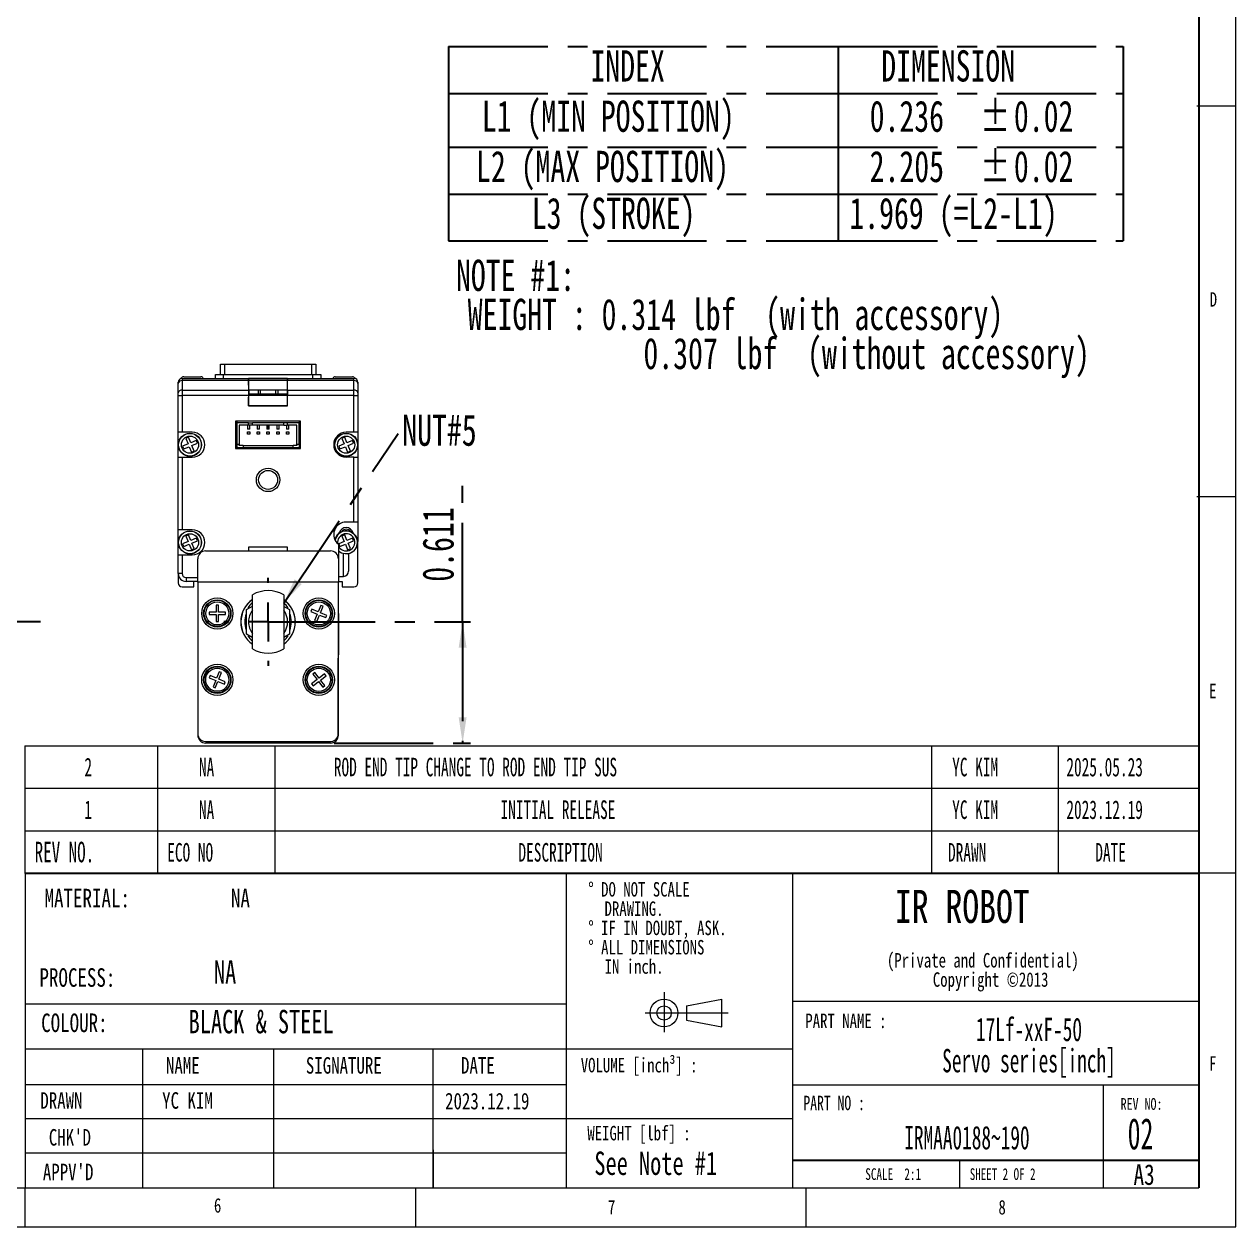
# Paper-space layout '시트1-ENG' of a CAD drawing. Header units: inches. Extents: x 0.2 to 16.3, y 0.2 to 11.5.
# Drawn here: x 10.23 to 16.34, y 0.2 to 6.26 of the extents above; entities that cross this region are included whole.
import ezdxf

# ---------------------------------------------------------------- set-up
doc = ezdxf.new("R2010")
doc.units = ezdxf.units.IN
doc.header["$MEASUREMENT"] = 0
doc.linetypes.add('CENTERX2', pattern=[0.8, 0.5, -0.1, 0.1, -0.1])
doc.layers.add('CENTER_LINE', color=7, linetype='CENTERX2')
doc.layers.add('NOTES', color=7, linetype='Continuous')
doc.styles.add('SLDTEXTSTYLE0', font='TXT', dxfattribs={"width": 0.7})
doc.styles.add('SLDTEXTSTYLE2', font='TXT', dxfattribs={"width": 0.75})
doc.styles.add('SLDTEXTSTYLE3', font='TXT', dxfattribs={"width": 0.6875})
doc.styles.add('SLDTEXTSTYLE4', font='TXT', dxfattribs={"width": 0.605})
doc.styles.add('SLDTEXTSTYLE5', font='TXT', dxfattribs={"width": 0.694444})
doc.dimstyles.new('SLDDIMSTYLE5', dxfattribs={"dimtxt": 0.15748, "dimasz": 0.13, "dimexe": 0, "dimexo": 0.0625, "dimgap": 0.03937, "dimtad": 1, "dimdec": 3, "dimrnd": 1e-09, "dimdsep": 46, "dimtxsty": 'SLDTEXTSTYLE0', "dimsah": 1, "dimcen": 0.09, "dimadec": 0, "dimazin": 2, "dimtfac": 1, "dimtdec": 3, "dimtofl": 0, "dimtmove": 0, "dimatfit": 3, "dimfxl": 1, "dimfrac": 2, "dimtolj": 1, "dimtzin": 12, "dimarcsym": 0})
doc.dimstyles.new('SLDDIMSTYLE9', dxfattribs={"dimtxt": 0.18, "dimasz": 0.13, "dimexe": 0, "dimexo": 0.0625, "dimgap": 0, "dimtad": 0, "dimtih": 1, "dimtoh": 1, "dimdec": 0, "dimrnd": 1e-09, "dimzin": 0, "dimdsep": 46, "dimtxsty": 'Standard', "dimsah": 1, "dimcen": 0.09, "dimadec": 0, "dimazin": 0, "dimtfac": 0.13, "dimtdec": 0, "dimtofl": 0, "dimtmove": 0, "dimatfit": 3, "dimfxl": 1, "dimfrac": 2, "dimtolj": 1, "dimtzin": 0, "dimarcsym": 0})

# ---------------------------------------------------------------- blocks, each defined once
blk = doc.blocks.new('SW_NOTE_0_10')
at = {"layer": 'CENTER_LINE', "color": 0, "char_height": 0.15748, "attachment_point": 1, "style": 'SLDTEXTSTYLE0'}
for s, insert in [('NOTE #1:', (0.0591, 0.203)), ('WEIGHT : 0.314 lbf  (with accessory)', (0.1181, 0.0062)), ('0.307 lbf  (without accessory)', (1.0039, -0.1907))]:
    blk.add_mtext(s, dxfattribs=dict(at, insert=insert))
blk = doc.blocks.new('SW_NOTE_0_14')
at = {"color": 0, "linetype": 'Continuous', "lineweight": 0, "char_height": 0.072917, "attachment_point": 2, "style": 'SLDTEXTSTYLE2'}
for s, insert in [('(Private and Confidential)', (0.6061, 0.094)), ('Copyright ©2013', (0.6452, -0.0032))]:
    blk.add_mtext(s, dxfattribs=dict(at, insert=insert))
blk = doc.blocks.new('SW_NOTE_0_15')
at = {"color": 0, "linetype": 'Continuous', "lineweight": 0, "char_height": 0.11811, "attachment_point": 2, "style": 'SLDTEXTSTYLE4'}
for s, insert in [('17Lf-xxF-50', (0.4263, 0.1523)), ('Servo series[inch]', (0.4264, -0.0052))]:
    blk.add_mtext(s, dxfattribs=dict(at, insert=insert))
blk = doc.blocks.new('SW_NOTE_0_16')
at = {"color": 0, "linetype": 'Continuous', "lineweight": 0, "attachment_point": 1, "style": 'SLDTEXTSTYLE2'}
for s, insert, char_height in [('%%d DO NOT SCALE', (0, 0.094), 0.072917), ('DRAWING.', (0.082, -0.0032), 0.07292), ('%%d IF IN DOUBT, ASK.', (0, -0.1004), 0.072917), ('%%d ALL DIMENSIONS', (0, -0.1977), 0.072917), ('IN inch.', (0.082, -0.2949), 0.07292)]:
    blk.add_mtext(s, dxfattribs=dict(at, insert=insert, char_height=char_height))
blk = doc.blocks.new('SW_TABLEANNOTATION_2')
at = {"layer": 'CENTER_LINE', "color": 0}
for p, q in [((0, 0), (0, -0.2362)), ((0, 0), (1.9637, 0)), ((1.9637, 0), (1.9637, -0.2362)), ((1.9637, 0), (3.3995, 0)), ((3.3995, 0), (3.3995, -0.2362)), ((0, -0.2362), (0, -0.5067)), ((0, -0.2362), (1.9637, -0.2362)), ((1.9637, -0.2362), (1.9637, -0.5067)), ((1.9637, -0.2362), (3.3995, -0.2362)), ((3.3995, -0.2362), (3.3995, -0.5067)), ((0, -0.5067), (0, -0.7429)), ((0, -0.5067), (1.9637, -0.5067)), ((1.9637, -0.5067), (1.9637, -0.7429)), ((1.9637, -0.5067), (3.3995, -0.5067)), ((3.3995, -0.5067), (3.3995, -0.7429)), ((0, -0.7429), (0, -0.9791)), ((0, -0.7429), (1.9637, -0.7429)), ((1.9637, -0.7429), (1.9637, -0.9791)), ((1.9637, -0.7429), (3.3995, -0.7429)), ((3.3995, -0.7429), (3.3995, -0.9791)), ((0, -0.9791), (1.9637, -0.9791)), ((1.9637, -0.9791), (3.3995, -0.9791))]:
    blk.add_line(p, q, dxfattribs=at)
at = {"layer": 'CENTER_LINE', "color": 0, "char_height": 0.15748, "attachment_point": 1, "style": 'SLDTEXTSTYLE0'}
for s, insert in [('INDEX', (0.7147, -0.0185)), ('DIMENSION', (2.1806, -0.0185)), ('L1 (MIN POSITION)', (0.167, -0.2719)), ('0.236', (2.1221, -0.2719)), ('%%p', (2.68, -0.2719)), ('0.02', (2.8492, -0.2719)), ('L2 (MAX POSITION)', (0.138, -0.5252)), ('2.205', (2.1221, -0.5252)), ('%%p', (2.68, -0.5252)), ('0.02', (2.8492, -0.5252)), ('L3 (STROKE)', (0.4191, -0.7614)), ('1.969 (=L2-L1)', (2.0197, -0.7614))]:
    blk.add_mtext(s, dxfattribs=dict(at, insert=insert))
blk = doc.blocks.new('SW_TABLEANNOTATION_3')
at = {"color": 0, "linetype": 'Continuous', "lineweight": 18}
for p, q in [((0, 0), (0, -0.2149)), ((0, 0), (0.6691, 0)), ((0.6691, 0), (0.6691, -0.2149)), ((0.6691, 0), (1.2592, 0)), ((1.2592, 0), (1.2592, -0.2149)), ((1.2592, 0), (4.5707, 0)), ((4.5707, 0), (4.5707, -0.2149)), ((4.5707, 0), (5.2082, 0)), ((5.2082, 0), (5.2082, -0.2149)), ((5.2082, 0), (5.9164, 0)), ((5.9164, 0), (5.9164, -0.2149)), ((0, -0.2149), (0, -0.4298)), ((0, -0.2149), (0.6691, -0.2149)), ((0.6691, -0.2149), (0.6691, -0.4298)), ((0.6691, -0.2149), (1.2592, -0.2149)), ((1.2592, -0.2149), (1.2592, -0.4298)), ((1.2592, -0.2149), (4.5707, -0.2149)), ((4.5707, -0.2149), (4.5707, -0.4298)), ((4.5707, -0.2149), (5.2082, -0.2149)), ((5.2082, -0.2149), (5.2082, -0.4298)), ((5.2082, -0.2149), (5.9164, -0.2149)), ((5.9164, -0.2149), (5.9164, -0.4298)), ((0, -0.4298), (0, -0.6446)), ((0, -0.4298), (0.6691, -0.4298)), ((0.6691, -0.4298), (0.6691, -0.6446)), ((0.6691, -0.4298), (1.2592, -0.4298)), ((1.2592, -0.4298), (1.2592, -0.6446)), ((1.2592, -0.4298), (4.5707, -0.4298)), ((4.5707, -0.4298), (4.5707, -0.6446)), ((4.5707, -0.4298), (5.2082, -0.4298)), ((5.2082, -0.4298), (5.2082, -0.6446)), ((5.2082, -0.4298), (5.9164, -0.4298)), ((5.9164, -0.4298), (5.9164, -0.6446)), ((0, -0.6446), (0.6691, -0.6446)), ((0.6691, -0.6446), (1.2592, -0.6446)), ((1.2592, -0.6446), (4.5707, -0.6446)), ((4.5707, -0.6446), (5.2082, -0.6446)), ((5.2082, -0.6446), (5.9164, -0.6446))]:
    blk.add_line(p, q, dxfattribs=at)
at = {"color": 0, "linetype": 'Continuous', "lineweight": 0, "attachment_point": 1, "style": 'SLDTEXTSTYLE4'}
for s, insert, char_height in [('NA', (0.8773, -0.0607), 0.09375), ('ROD END TIP CHANGE TO ROD END TIP SUS', (1.5573, -0.0607), 0.09375), ('YC KIM', (4.6742, -0.0607), 0.09375), ('2', (0.2998, -0.0607), 0.0938), ('2025.05.23', (5.2498, -0.0607), 0.09375), ('1', (0.2998, -0.2756), 0.0938), ('NA', (0.8773, -0.2756), 0.09375), ('INITIAL RELEASE', (2.3976, -0.2756), 0.09375), ('YC KIM', (4.6742, -0.2756), 0.09375), ('2023.12.19', (5.2498, -0.2756), 0.09375), ('REV NO.', (0.0491, -0.484), 0.10417), ('ECO NO', (0.7176, -0.4905), 0.09375), ('DESCRIPTION', (2.4879, -0.4905), 0.09375), ('DRAWN', (4.6533, -0.4905), 0.09375), ('DATE', (5.3956, -0.4905), 0.09375)]:
    blk.add_mtext(s, dxfattribs=dict(at, insert=insert, char_height=char_height))
blk = doc.blocks.new('_D_71')
at = {"layer": 'CENTER_LINE'}
for p, q in [((12.4413, 3.2463), (12.4413, 3.9316)), ((11.4999, 3.2463), (12.4807, 3.2463)), ((12.4413, 3.2463), (12.4413, 2.6353)), ((11.7933, 2.6353), (12.4807, 2.6353))]:
    blk.add_line(p, q, dxfattribs=at)
for points in [[(12.4413, 3.2463), (12.4213, 3.1163), (12.4613, 3.1163)], [(12.4413, 2.6353), (12.4613, 2.7653), (12.4213, 2.7653)]]:
    blk.add_solid(points, dxfattribs=at)
at = {"layer": 'CENTER_LINE', "insert": (12.2383, 3.4486), "char_height": 0.15748, "attachment_point": 1, "rotation": 90, "style": 'SLDTEXTSTYLE0'}
blk.add_mtext('0.611', dxfattribs=at)
blk = doc.blocks.new('SW_NOTE_0_21')
at = {"layer": 'CENTER_LINE', "color": 0, "insert": (0.02, 0.0959), "char_height": 0.15748, "attachment_point": 1, "style": 'SLDTEXTSTYLE0'}
blk.add_mtext('NUT#5', dxfattribs=at)
blk = doc.blocks.new('SW_CENTERMARKSYMBOL_24')
at = {"layer": 'CENTER_LINE', "color": 0}
for p, q in [((0, 0.1969), (0, 0.2224)), ((0, 0), (0, 0.0984)), ((-0.1969, 0), (-0.2224, 0)), ((0, 0), (-0.0984, 0)), ((0, 0), (0, -0.0984)), ((0, 0), (0.0984, 0)), ((0.1969, 0), (0.2224, 0)), ((0, -0.1969), (0, -0.2224))]:
    blk.add_line(p, q, dxfattribs=at)

psp = doc.layouts.new('시트1-ENG')

# ---------------------------------------------------------------- linework, layer by layer
at = {"color": 7, "linetype": 'Continuous', "lineweight": 18}
for p, q in [((16.3386, 0.1969), (16.3386, 11.4961)), ((16.3386, 5.8465), (16.1417, 5.8465)), ((11.2204, 4.4935), (11.2204, 4.5447)), ((11.2204, 4.5447), (11.2401, 4.5447)), ((11.2401, 4.5447), (11.6811, 4.5447)), ((11.6811, 4.5447), (11.7007, 4.5447)), ((11.7007, 4.5447), (11.7007, 4.4935)), ((11.0275, 4.4739), (11.0275, 4.4623)), ((11.0275, 4.4739), (11.3622, 4.4739)), ((11.0275, 4.4623), (11.0275, 4.4145)), ((11.3622, 4.4623), (11.0275, 4.4623)), ((11.0354, 4.4817), (11.0424, 4.4817)), ((11.0424, 4.4817), (11.122, 4.4817)), ((11.1948, 4.4739), (11.1948, 4.4935)), ((11.1948, 4.4935), (11.2342, 4.4935)), ((11.2342, 4.4935), (11.2342, 4.4739)), ((11.2342, 4.4935), (11.687, 4.4935)), ((11.559, 4.4739), (11.3622, 4.4739)), ((11.363, 4.4739), (11.3622, 4.4721)), ((11.3622, 4.4739), (11.3622, 4.4623)), ((11.3622, 4.4721), (11.3623, 4.4718)), ((11.3622, 4.4623), (11.3622, 4.4145)), ((11.5588, 4.4718), (11.3623, 4.4718)), ((11.3629, 4.4145), (11.3625, 4.4637)), ((11.5587, 4.4637), (11.3625, 4.4637)), ((11.363, 4.4739), (11.5581, 4.4739)), ((11.5581, 4.4739), (11.559, 4.4721)), ((11.5583, 4.4145), (11.5587, 4.4637)), ((11.559, 4.4721), (11.5588, 4.4718)), ((11.559, 4.4739), (11.8936, 4.4739)), ((11.559, 4.4623), (11.559, 4.4739)), ((11.8936, 4.4623), (11.559, 4.4623)), ((11.559, 4.4145), (11.559, 4.4623)), ((11.687, 4.4739), (11.687, 4.4935)), ((11.687, 4.4935), (11.7263, 4.4935)), ((11.7263, 4.4935), (11.7263, 4.4739)), ((11.7991, 4.4817), (11.8062, 4.4817)), ((11.8062, 4.4817), (11.8858, 4.4817)), ((11.8936, 4.4623), (11.8936, 4.4739)), ((11.8936, 4.4145), (11.8936, 4.4623)), ((11.0078, 4.4484), (11.0078, 4.4542)), ((11.0078, 4.4006), (11.0078, 4.4484)), ((11.0078, 4.3867), (11.0078, 4.4006)), ((11.0275, 4.4145), (11.0275, 4.3867)), ((11.0275, 4.4145), (11.3622, 4.4145)), ((11.3622, 4.4145), (11.3622, 4.3867)), ((11.5583, 4.4145), (11.3629, 4.4145)), ((11.4114, 4.4148), (11.4114, 4.3951)), ((11.4212, 4.4148), (11.4212, 4.3951)), ((11.4999, 4.3951), (11.4999, 4.4148)), ((11.5098, 4.4148), (11.5098, 4.3951)), ((11.559, 4.4145), (11.8936, 4.4145)), ((11.559, 4.3867), (11.559, 4.4145)), ((11.8936, 4.3867), (11.8936, 4.4145)), ((11.9133, 4.4542), (11.9133, 4.4484)), ((11.9133, 4.4484), (11.9133, 4.4006)), ((11.9133, 4.4006), (11.9133, 4.3867)), ((11.0078, 4.2022), (11.0078, 4.3867)), ((11.0078, 4.3867), (11.0275, 4.3867)), ((11.0275, 4.3867), (11.0275, 4.2022)), ((11.3622, 4.3867), (11.0275, 4.3867)), ((11.3622, 4.3951), (11.559, 4.3951)), ((11.3622, 4.3867), (11.3622, 4.3361)), ((11.3624, 4.3557), (11.3622, 4.3791)), ((11.3625, 4.3557), (11.3622, 4.3557)), ((11.3625, 4.3361), (11.3625, 4.3557)), ((11.363, 4.3361), (11.363, 4.3867)), ((11.5581, 4.3867), (11.363, 4.3867)), ((11.5581, 4.3361), (11.5581, 4.3867)), ((11.5587, 4.3361), (11.5587, 4.3557)), ((11.5587, 4.3557), (11.559, 4.3557)), ((11.5588, 4.3557), (11.559, 4.3791)), ((11.559, 4.3361), (11.559, 4.3867)), ((11.8936, 4.3867), (11.559, 4.3867)), ((11.8936, 4.2022), (11.8936, 4.3867)), ((11.8936, 4.3867), (11.9133, 4.3867)), ((11.9133, 4.3867), (11.9133, 4.2022)), ((11.3622, 4.3361), (11.559, 4.3361)), ((11.5581, 4.3361), (11.363, 4.3361)), ((11.624, 4.2573), (11.2972, 4.2573)), ((11.2972, 4.2573), (11.2972, 4.1195)), ((11.3031, 4.2179), (11.2972, 4.2179)), ((11.3031, 4.2573), (11.3031, 4.2494)), ((11.3031, 4.2494), (11.3031, 4.1412)), ((11.3622, 4.2494), (11.3031, 4.2494)), ((11.3149, 4.2376), (11.3149, 4.1412)), ((11.3622, 4.2376), (11.3149, 4.2376)), ((11.3562, 4.2376), (11.3562, 4.2179)), ((11.3681, 4.2179), (11.3562, 4.2179)), ((11.3622, 4.2376), (11.3622, 4.2494)), ((11.3622, 4.2494), (11.3818, 4.2494)), ((11.3818, 4.2376), (11.3622, 4.2376)), ((11.3681, 4.2179), (11.3681, 4.2376)), ((11.3818, 4.2376), (11.3818, 4.2494)), ((11.5393, 4.2494), (11.3818, 4.2494)), ((11.5393, 4.2376), (11.3818, 4.2376)), ((11.4055, 4.2376), (11.4055, 4.2179)), ((11.4173, 4.2179), (11.4055, 4.2179)), ((11.4173, 4.2179), (11.4173, 4.2376)), ((11.4547, 4.2376), (11.4547, 4.2179)), ((11.4665, 4.2179), (11.4547, 4.2179)), ((11.4665, 4.2179), (11.4665, 4.2376)), ((11.5039, 4.2376), (11.5039, 4.2179)), ((11.5157, 4.2179), (11.5039, 4.2179)), ((11.5157, 4.2179), (11.5157, 4.2376)), ((11.5393, 4.2376), (11.5393, 4.2494)), ((11.559, 4.2494), (11.5393, 4.2494)), ((11.5393, 4.2376), (11.559, 4.2376)), ((11.5531, 4.2376), (11.5531, 4.2179)), ((11.5649, 4.2179), (11.5531, 4.2179)), ((11.559, 4.2376), (11.559, 4.2494)), ((11.6181, 4.2494), (11.559, 4.2494)), ((11.6062, 4.2376), (11.559, 4.2376)), ((11.5649, 4.2179), (11.5649, 4.2376)), ((11.6062, 4.1412), (11.6062, 4.2376)), ((11.6181, 4.2573), (11.6181, 4.2494)), ((11.6181, 4.1412), (11.6181, 4.2494)), ((11.624, 4.2179), (11.6181, 4.2179)), ((11.624, 4.1195), (11.624, 4.2573)), ((11.0275, 4.2022), (11.0078, 4.2022)), ((11.0078, 4.0762), (11.0078, 4.2022)), ((11.0787, 4.2022), (11.0275, 4.2022)), ((11.0595, 4.1766), (11.0456, 4.1709)), ((11.0456, 4.1709), (11.0571, 4.1433)), ((11.0709, 4.149), (11.0595, 4.1766)), ((11.0986, 4.1604), (11.0709, 4.149)), ((11.1043, 4.1466), (11.0986, 4.1604)), ((11.2972, 4.1805), (11.3031, 4.1826)), ((11.3562, 4.1924), (11.3562, 4.2042)), ((11.3562, 4.2042), (11.3681, 4.2042)), ((11.3681, 4.1924), (11.3562, 4.1924)), ((11.3681, 4.2042), (11.3681, 4.1924)), ((11.4055, 4.1924), (11.4055, 4.2042)), ((11.4055, 4.2042), (11.4173, 4.2042)), ((11.4173, 4.1924), (11.4055, 4.1924)), ((11.4173, 4.2042), (11.4173, 4.1924)), ((11.4547, 4.1924), (11.4547, 4.2042)), ((11.4547, 4.2042), (11.4665, 4.2042)), ((11.4665, 4.1924), (11.4547, 4.1924)), ((11.4665, 4.2042), (11.4665, 4.1924)), ((11.5039, 4.1924), (11.5039, 4.2042)), ((11.5039, 4.2042), (11.5157, 4.2042)), ((11.5157, 4.1924), (11.5039, 4.1924)), ((11.5157, 4.2042), (11.5157, 4.1924)), ((11.5531, 4.1924), (11.5531, 4.2042)), ((11.5531, 4.2042), (11.5649, 4.2042)), ((11.5649, 4.1924), (11.5531, 4.1924)), ((11.5649, 4.2042), (11.5649, 4.1924)), ((11.8469, 4.1766), (11.833, 4.1709)), ((11.833, 4.1709), (11.8445, 4.1433)), ((11.8583, 4.149), (11.8469, 4.1766)), ((11.8936, 4.2022), (11.8543, 4.2022)), ((11.886, 4.1604), (11.8583, 4.149)), ((11.8917, 4.1466), (11.886, 4.1604)), ((11.9133, 4.2022), (11.8936, 4.2022)), ((11.9133, 4.2022), (11.9133, 4.0762)), ((11.0571, 4.1433), (11.0295, 4.1318)), ((11.0295, 4.1318), (11.0352, 4.118)), ((11.0352, 4.118), (11.0628, 4.1294)), ((11.0628, 4.1294), (11.0743, 4.1018)), ((11.0743, 4.1018), (11.0881, 4.1075)), ((11.0767, 4.1352), (11.1043, 4.1466)), ((11.0881, 4.1075), (11.0767, 4.1352)), ((11.2972, 4.1195), (11.624, 4.1195)), ((11.3149, 4.1412), (11.3031, 4.1412)), ((11.3031, 4.1412), (11.3031, 4.1235)), ((11.3346, 4.1235), (11.3031, 4.1235)), ((11.3149, 4.1353), (11.3149, 4.1412)), ((11.3346, 4.1353), (11.3149, 4.1353)), ((11.3346, 4.1353), (11.3346, 4.1235)), ((11.3346, 4.1353), (11.5866, 4.1353)), ((11.5866, 4.1235), (11.3346, 4.1235)), ((11.5866, 4.1235), (11.5866, 4.1353)), ((11.6062, 4.1353), (11.5866, 4.1353)), ((11.6181, 4.1235), (11.5866, 4.1235)), ((11.6181, 4.1412), (11.6062, 4.1412)), ((11.6062, 4.1412), (11.6062, 4.1353)), ((11.6181, 4.1412), (11.6181, 4.1235)), ((11.6181, 4.1372), (11.624, 4.1328)), ((11.8445, 4.1433), (11.8169, 4.1318)), ((11.8169, 4.1318), (11.8226, 4.118)), ((11.8226, 4.118), (11.8502, 4.1294)), ((11.8502, 4.1294), (11.8617, 4.1018)), ((11.8617, 4.1018), (11.8755, 4.1075)), ((11.8641, 4.1352), (11.8917, 4.1466)), ((11.8755, 4.1075), (11.8641, 4.1352)), ((11.0078, 3.7101), (11.0078, 4.0762)), ((11.0078, 4.0762), (11.0275, 4.0762)), ((11.0275, 4.0762), (11.0275, 3.7101)), ((11.0275, 4.0762), (11.0787, 4.0762)), ((11.8936, 4.0762), (11.8543, 4.0762)), ((11.8936, 3.7494), (11.8936, 4.0762)), ((11.8936, 4.0762), (11.9133, 4.0762)), ((11.9133, 4.0762), (11.9133, 3.7494)), ((16.1417, 3.878), (16.3386, 3.878)), ((11.8936, 3.7494), (11.8543, 3.7494)), ((11.9133, 3.7494), (11.8936, 3.7494)), ((11.9133, 3.7494), (11.9133, 3.651)), ((11.0275, 3.7101), (11.0078, 3.7101)), ((11.0078, 3.5841), (11.0078, 3.7101)), ((11.0787, 3.7101), (11.0275, 3.7101)), ((11.0595, 3.6845), (11.0456, 3.6788)), ((11.0456, 3.6788), (11.0571, 3.6511)), ((11.0709, 3.6569), (11.0595, 3.6845)), ((11.0986, 3.6683), (11.0709, 3.6569)), ((11.1043, 3.6545), (11.0986, 3.6683)), ((11.8469, 3.6845), (11.833, 3.6788)), ((11.833, 3.6788), (11.8445, 3.6511)), ((11.8583, 3.6569), (11.8469, 3.6845)), ((11.886, 3.6683), (11.8583, 3.6569)), ((11.8917, 3.6545), (11.886, 3.6683)), ((11.0571, 3.6511), (11.0295, 3.6397)), ((11.0295, 3.6397), (11.0352, 3.6258)), ((11.0352, 3.6258), (11.0628, 3.6373)), ((11.0628, 3.6373), (11.0743, 3.6097)), ((11.0743, 3.6097), (11.0881, 3.6154)), ((11.0767, 3.643), (11.1043, 3.6545)), ((11.0881, 3.6154), (11.0767, 3.643)), ((11.1456, 3.6038), (11.7755, 3.6038)), ((11.559, 3.6235), (11.3622, 3.6235)), ((11.3622, 3.6235), (11.3622, 3.6038)), ((11.559, 3.6038), (11.559, 3.6235)), ((11.8149, 3.6373), (11.8149, 3.5644)), ((11.8445, 3.6511), (11.8169, 3.6397)), ((11.8169, 3.6397), (11.8226, 3.6258)), ((11.8226, 3.6258), (11.8502, 3.6373)), ((11.8502, 3.6373), (11.8617, 3.6097)), ((11.8617, 3.6097), (11.8755, 3.6154)), ((11.8641, 3.643), (11.8917, 3.6545)), ((11.8755, 3.6154), (11.8641, 3.643)), ((11.9133, 3.4424), (11.9133, 3.651)), ((11.0078, 3.4896), (11.0078, 3.5841)), ((11.0078, 3.5841), (11.0275, 3.5841)), ((11.0275, 3.5841), (11.0275, 3.4896)), ((11.0275, 3.5841), (11.0787, 3.5841)), ((11.1062, 3.4463), (11.1062, 3.5644)), ((11.8149, 3.5644), (11.8149, 3.4463)), ((11.8661, 3.588), (11.866, 3.5899)), ((11.8661, 3.588), (11.8661, 3.5447)), ((11.8661, 3.5447), (11.8661, 3.5014)), ((11.0275, 3.4896), (11.0078, 3.4896)), ((11.0078, 3.4896), (11.0078, 3.4424)), ((11.0275, 3.4227), (11.0866, 3.4227)), ((11.0472, 3.4699), (11.0472, 3.4502)), ((11.1062, 3.4502), (11.0472, 3.4502)), ((11.0866, 3.4227), (11.0866, 3.4502)), ((11.1063, 3.4465), (11.106, 2.6827)), ((11.1063, 3.4463), (11.1062, 3.4463)), ((11.1062, 3.4463), (11.1062, 3.2889)), ((11.815, 3.4463), (11.1063, 3.4465)), ((11.8149, 3.4463), (11.7165, 3.4463)), ((11.8147, 2.6825), (11.815, 3.4463)), ((11.8149, 3.4758), (11.8405, 3.4758)), ((11.8149, 3.4502), (11.8346, 3.4502)), ((11.8149, 3.4463), (11.8149, 3.4463)), ((11.8346, 3.4502), (11.8346, 3.4227)), ((11.8346, 3.4227), (11.8936, 3.4227)), ((11.3818, 3.1099), (11.3818, 3.3827)), ((11.5393, 3.3827), (11.5393, 3.2463)), ((11.2109, 3.3303), (11.1985, 3.3303)), ((11.1985, 3.3303), (11.1985, 3.2952)), ((11.2109, 3.2952), (11.2109, 3.3303)), ((11.3523, 3.3088), (11.3814, 3.3256)), ((11.5391, 3.3259), (11.5688, 3.3088)), ((11.6805, 3.3101), (11.6758, 3.2986)), ((11.6758, 3.2986), (11.7084, 3.2854)), ((11.7131, 3.2969), (11.6805, 3.3101)), ((11.7262, 3.3295), (11.7131, 3.2969)), ((11.7246, 3.2922), (11.7377, 3.3248)), ((11.7377, 3.3248), (11.7262, 3.3295)), ((11.1985, 3.2952), (11.1633, 3.2952)), ((11.1633, 3.2952), (11.1633, 3.2828)), ((11.1633, 3.2828), (11.1985, 3.2828)), ((11.1985, 3.2828), (11.1985, 3.2476)), ((11.1985, 3.2476), (11.2109, 3.2476)), ((11.246, 3.2952), (11.2109, 3.2952)), ((11.2109, 3.2828), (11.246, 3.2828)), ((11.2109, 3.2476), (11.2109, 3.2828)), ((11.246, 3.2828), (11.246, 3.2952)), ((11.5393, 3.2463), (11.5393, 3.1099)), ((11.7084, 3.2854), (11.6952, 3.2528)), ((11.6952, 3.2528), (11.7067, 3.2482)), ((11.7067, 3.2482), (11.7199, 3.2807)), ((11.7199, 3.2807), (11.7525, 3.2676)), ((11.7571, 3.2791), (11.7246, 3.2922)), ((11.7525, 3.2676), (11.7571, 3.2791)), ((11.8149, 3.2888), (11.8149, 3.0801)), ((11.33, 3.2022), (11.3309, 3.2022)), ((11.3812, 3.1671), (11.3523, 3.1838)), ((11.5688, 3.1838), (11.5393, 3.1667)), ((11.5903, 3.2022), (11.5911, 3.2022)), ((11.8148, 3.0801), (11.8149, 3.0801)), ((11.8149, 2.6746), (11.8149, 3.0801)), ((11.2146, 2.9949), (11.2012, 2.9624)), ((11.2261, 2.9902), (11.2146, 2.9949)), ((11.1687, 2.9759), (11.164, 2.9644)), ((11.164, 2.9644), (11.1965, 2.951)), ((11.2012, 2.9624), (11.1687, 2.9759)), ((11.1965, 2.951), (11.183, 2.9185)), ((11.1945, 2.9138), (11.2079, 2.9462)), ((11.2079, 2.9462), (11.2404, 2.9328)), ((11.2127, 2.9577), (11.2261, 2.9902)), ((11.2451, 2.9443), (11.2127, 2.9577)), ((11.2404, 2.9328), (11.2451, 2.9443)), ((11.7077, 2.9552), (11.6801, 2.9335)), ((11.6801, 2.9335), (11.6877, 2.9237)), ((11.6957, 2.9905), (11.6859, 2.9828)), ((11.6859, 2.9828), (11.7077, 2.9552)), ((11.6877, 2.9237), (11.7153, 2.9455)), ((11.7174, 2.9629), (11.6957, 2.9905)), ((11.7153, 2.9455), (11.7371, 2.9178)), ((11.745, 2.9846), (11.7174, 2.9629)), ((11.7251, 2.9531), (11.7527, 2.9749)), ((11.7468, 2.9255), (11.7251, 2.9531)), ((11.7527, 2.9749), (11.745, 2.9846)), ((11.183, 2.9185), (11.1945, 2.9138)), ((11.7371, 2.9178), (11.7468, 2.9255)), ((11.1062, 2.6787), (11.1062, 2.6746)), ((11.1454, 2.6433), (11.7753, 2.6431)), ((11.1653, 2.6353), (11.1456, 2.6353)), ((11.1653, 2.6353), (11.1653, 2.6433)), ((11.1673, 2.6353), (11.1653, 2.6353)), ((11.1673, 2.6353), (11.1673, 2.6433)), ((11.187, 2.6353), (11.1673, 2.6353)), ((11.7342, 2.6353), (11.187, 2.6353)), ((11.7539, 2.6353), (11.7342, 2.6353)), ((11.7539, 2.6353), (11.7539, 2.6431)), ((11.7559, 2.6353), (11.7539, 2.6353)), ((11.7559, 2.6353), (11.7559, 2.6431)), ((11.7755, 2.6353), (11.7559, 2.6353)), ((10.2362, 1.9792), (10.2362, 0.3937)), ((16.3386, 1.9792), (10.2362, 1.9792)), ((12.9632, 1.9792), (12.9632, 0.3937)), ((14.1045, 1.9792), (14.1045, 0.3937)), ((13.5696, 1.3109), (13.7473, 1.3442)), ((13.7473, 1.2051), (13.7473, 1.3442)), ((10.2362, 1.3209), (12.9632, 1.3209)), ((13.5696, 1.3109), (13.5696, 1.2383)), ((16.1516, 1.3324), (14.1045, 1.3324)), ((13.5696, 1.2383), (13.7473, 1.2051)), ((10.8268, 1.0943), (10.8268, 0.3937)), ((11.4873, 1.0943), (11.4873, 0.3937)), ((12.292, 0.3937), (12.292, 1.0943)), ((12.9632, 0.9117), (10.2362, 0.9117)), ((15.6722, 0.3937), (15.6722, 0.9103)), ((14.1045, 0.741), (10.2362, 0.741)), ((10.2362, 0.5701), (12.9632, 0.5701)), ((12.292, 0.585), (12.292, 0.3937)), ((14.9453, 0.5283), (14.9453, 0.3937)), ((0.3937, 0.3937), (16.1516, 0.3937)), ((10.2362, 0.1969), (10.2362, 0.3937)), ((12.2047, 0.1969), (12.2047, 0.3937)), ((14.1732, 0.1969), (14.1732, 0.3937)), ((0.1969, 0.1969), (16.3386, 0.1969))]:
    psp.add_line(p, q, dxfattribs=at)
at = {"color": 8, "linetype": 'Continuous', "lineweight": 18}
for p, q in [((11.2401, 4.5447), (11.2401, 4.4935)), ((11.6811, 4.4935), (11.6811, 4.5447)), ((11.4606, 4.2179), (11.4606, 4.2376)), ((11.8405, 3.5447), (11.8405, 3.5917)), ((11.8405, 3.4758), (11.8405, 3.5447)), ((11.0472, 3.4699), (11.1062, 3.4699)), ((11.187, 2.6353), (11.187, 2.6433)), ((11.7342, 2.6353), (11.7342, 2.6431))]:
    psp.add_line(p, q, dxfattribs=at)
at = {"color": 7, "linetype": 'CENTERX2', "lineweight": 18}
for p, q in [((13.4566, 1.3801), (13.4566, 1.1786)), ((13.3607, 1.2746), (13.7805, 1.2746))]:
    psp.add_line(p, q, dxfattribs=at)
at = {"color": 7, "linetype": 'Continuous', "lineweight": 18, "flags": 128}
psp.add_lwpolyline([(11.9126, 3.6458), (11.913, 3.6472), (11.9133, 3.651)], dxfattribs=at)
at = {"color": 7, "linetype": 'Continuous', "lineweight": 18}
for centre, radius in [((11.0669, 4.1392), 0.0584), ((11.0669, 4.1392), 0.0571), ((11.0669, 4.1392), 0.0433), ((11.8543, 4.1392), 0.0584), ((11.8543, 4.1392), 0.0571), ((11.8543, 4.1392), 0.0433), ((11.4606, 3.962), 0.0591), ((11.4606, 3.962), 0.0477), ((11.0669, 3.6471), 0.0584), ((11.0669, 3.6471), 0.0571), ((11.0669, 3.6471), 0.0433), ((11.2047, 3.289), 0.0787), ((11.7165, 3.2888), 0.0787), ((11.2047, 3.289), 0.0689), ((11.2047, 3.289), 0.0661), ((11.2047, 3.289), 0.0582), ((11.7165, 3.2888), 0.0689), ((11.7165, 3.2888), 0.0661), ((11.7165, 3.2888), 0.0582), ((11.2046, 2.9543), 0.0787), ((11.2046, 2.9543), 0.0689), ((11.2046, 2.9543), 0.0661), ((11.2046, 2.9543), 0.0582), ((11.7164, 2.9542), 0.0787), ((11.7164, 2.9542), 0.0689), ((11.7164, 2.9542), 0.0661), ((11.7164, 2.9542), 0.0582), ((13.4566, 1.2746), 0.0696), ((13.4566, 1.2746), 0.0363)]:
    psp.add_circle(centre, radius, dxfattribs=at)
for centre, radius, start, end in [((11.0275, 4.4542), 0.0197, 90, 180), ((11.025, 4.4449), 0.0176, 81.95053, 168.57825), ((11.0354, 4.4679), 0.0138, 90, 157.40763), ((11.122, 4.4679), 0.0138, 25.37693, 90), ((11.7991, 4.4679), 0.0138, 90, 154.62307), ((11.8858, 4.4679), 0.0138, 22.59237, 90), ((11.8936, 4.4542), 0.0197, 0, 90), ((11.8961, 4.4449), 0.0176, 11.42175, 98.04947), ((11.025, 4.3971), 0.0176, 81.95053, 168.57825), ((11.8961, 4.3971), 0.0176, 11.42175, 98.04947), ((11.0787, 4.1392), 0.063, 270, 90), ((11.8543, 4.1392), 0.063, 90, 270), ((11.8543, 3.6865), 0.063, 90, 231.31781), ((11.0787, 3.6471), 0.063, 270, 90), ((11.8543, 3.6471), 0.0584, 22.52267, 167.5778), ((11.8543, 3.6865), 0.0354, 12.44203, 167.55797), ((11.8543, 3.6865), 0.0266, 33.35116, 146.64884), ((11.8543, 3.6471), 0.0584, 277.77571, 22.52267), ((11.1456, 3.5644), 0.0394, 90, 180), ((11.7755, 3.5644), 0.0394, 0, 90), ((11.0472, 3.4896), 0.0394, 180, 270), ((11.0472, 3.4896), 0.0197, 180, 270), ((11.8405, 3.5014), 0.0256, 270, 0), ((11.0275, 3.4424), 0.0197, 180, 270), ((11.8936, 3.4424), 0.0197, 270, 0), ((11.4606, 3.2463), 0.1378, 124.84257, 235.15743), ((11.4606, 3.2463), 0.1575, 60, 120), ((11.4606, 3.2463), 0.1378, 304.85724, 55.14276), ((11.4606, 3.2463), 0.137, 125.07951, 234.92049), ((11.4603, 3.2463), 0.124, 129.27262, 145.62874), ((11.4606, 3.2463), 0.0984, 143.1301, 180), ((11.4606, 3.2463), 0.137, 305.07951, 54.92049), ((11.4603, 3.2463), 0.124, 34.37126, 50.44414), ((11.4606, 3.2463), 0.0984, 323.1301, 36.8699), ((11.4606, 3.2463), 0.1173, 159.82393, 200.32244), ((11.4606, 3.2463), 0.0984, 180, 216.8699), ((11.4606, 3.2463), 0.1173, 338.42018, 22.06042), ((11.4603, 3.2463), 0.124, 214.37126, 230.72738), ((11.4603, 3.2463), 0.124, 309.55586, 325.62874), ((11.4606, 3.2463), 0.1575, 240, 300), ((11.1454, 2.6827), 0.0394, 179.98051, 269.98051), ((11.1456, 2.6746), 0.0394, 180, 270), ((11.7753, 2.6825), 0.0394, 269.98051, 359.98051), ((11.7755, 2.6746), 0.0394, 270, 0)]:
    psp.add_arc(centre, radius, start, end, dxfattribs=at)
at = {"color": 8, "linetype": 'Continuous', "lineweight": 18}
for radius, start, end in [(0.0571, 226.36752, 169.25823), (0.0433, 204.68174, 189.11799)]:
    psp.add_arc((11.8543, 3.6471), radius, start, end, dxfattribs=at)
at = {"color": 7, "linetype": 'Continuous', "lineweight": 18}
for points, knots in [([(11.3625, 4.4637), (11.3624, 4.4663), (11.3624, 4.4708), (11.3623, 4.4715), (11.3623, 4.4718)], [0, 0, 0, 0, 0.557681, 1, 1, 1, 1]), ([(11.5588, 4.4718), (11.5588, 4.4713), (11.5587, 4.4705), (11.5587, 4.4658), (11.5587, 4.4637)], [0, 0, 0, 0, 0.557682, 1, 1, 1, 1]), ([(11.3629, 4.4145), (11.3629, 4.4099), (11.363, 4.4017), (11.363, 4.3913), (11.363, 4.3867)], [0, 0, 0, 0, 0.557568, 1, 1, 1, 1]), ([(11.5583, 4.4145), (11.5582, 4.4099), (11.5582, 4.4017), (11.5582, 4.3913), (11.5581, 4.3867)], [0, 0, 0, 0, 0.557568, 1, 1, 1, 1]), ([(11.3523, 3.1838), (11.3523, 3.189), (11.3523, 3.2123), (11.3523, 3.2542), (11.3523, 3.2905), (11.3523, 3.3088)], [0, 0, 0, 0, 0.1269715, 0.560077, 1, 1, 1, 1]), ([(11.5688, 3.3088), (11.5688, 3.2908), (11.5688, 3.2545), (11.5688, 3.2125), (11.5688, 3.189), (11.5688, 3.1838)], [0, 0, 0, 0, 0.433314, 0.873028, 1, 1, 1, 1])]:
    psp.add_open_spline(points, degree=3, knots=knots, dxfattribs=at)
at = {"layer": 'CENTER_LINE'}
psp.add_line((10.3136, 3.2463), (3.9829, 3.2463), dxfattribs=at)
at = {"layer": 'NOTES', "color": 7}
for p, q in [((16.1516, 11.2992), (16.1516, 0.3937)), ((16.1516, 0.5314), (14.1045, 0.5314))]:
    psp.add_line(p, q, dxfattribs=at)
at = {"layer": 'NOTES', "color": 7, "linetype": 'Continuous', "lineweight": 18}
for p, q in [((10.2362, 1.0945), (14.1045, 1.0945)), ((16.1516, 0.9103), (14.1045, 0.9103))]:
    psp.add_line(p, q, dxfattribs=at)

# ---------------------------------------------------------------- block references
at = {"color": 7, "linetype": 'Continuous', "lineweight": 0}
for name, p in [('SW_TABLEANNOTATION_3', (10.2348, 2.622)), ('SW_NOTE_0_16', (13.0747, 1.8403)), ('SW_NOTE_0_14', (14.4577, 1.4828)), ('SW_NOTE_0_15', (14.8699, 1.0986))]:
    psp.add_blockref(name, p, dxfattribs=at)
at = {"layer": 'CENTER_LINE'}
for name, p in [('SW_TABLEANNOTATION_2', (12.3709, 6.1461)), ('SW_NOTE_0_10', (12.3488, 4.8689)), ('SW_NOTE_0_21', (12.1171, 4.1957)), ('SW_CENTERMARKSYMBOL_24', (11.4603, 3.2463))]:
    psp.add_blockref(name, p, dxfattribs=at)

# ---------------------------------------------------------------- texts
at = {"color": 7, "linetype": 'Continuous', "lineweight": 0}
for s, insert, char_height, attachment_point, style in [('D', (16.2073, 4.9082), 0.0729, 1, 'SLDTEXTSTYLE2'), ('E', (16.2042, 2.9345), 0.0729, 1, 'SLDTEXTSTYLE2'), ('MATERIAL:', (10.3338, 1.9007), 0.09375, 1, 'SLDTEXTSTYLE2'), ('NA', (11.3214, 1.9007), 0.09375, 2, 'SLDTEXTSTYLE2'), ('PROCESS:', (10.3082, 1.5003), 0.09375, 1, 'SLDTEXTSTYLE2'), ('PART NAME :', (14.1688, 1.2713), 0.072917, 1, 'SLDTEXTSTYLE2'), ('NAME', (10.9459, 1.0522), 0.08333, 1, 'SLDTEXTSTYLE2'), ('SIGNATURE', (11.651, 1.0522), 0.08333, 1, 'SLDTEXTSTYLE2'), ('DATE', (12.4332, 1.0522), 0.08333, 1, 'SLDTEXTSTYLE2'), ('VOLUME [inch³] :', (13.0367, 1.0481), 0.072917, 1, 'SLDTEXTSTYLE2'), ('DRAWN', (10.3125, 0.8753), 0.08333, 1, 'SLDTEXTSTYLE2'), ('2023.12.19', (12.3528, 0.8722), 0.08333, 1, 'SLDTEXTSTYLE2'), ('REV NO:', (15.7582, 0.8455), 0.05906, 1, 'SLDTEXTSTYLE2'), ("CHK'D", (10.3553, 0.6894), 0.08333, 1, 'SLDTEXTSTYLE2'), ('IRMAA0188~190', (14.9835, 0.7053), 0.11811, 2, 'SLDTEXTSTYLE4'), ("APPV'D", (10.3253, 0.5149), 0.08333, 1, 'SLDTEXTSTYLE2'), ('SCALE  2:1', (14.471, 0.4918), 0.05906, 1, 'SLDTEXTSTYLE0'), ('SHEET 2 OF 2', (14.9977, 0.4918), 0.059055, 1, 'SLDTEXTSTYLE3'), ('A3', (15.8233, 0.5121), 0.10417, 1, 'SLDTEXTSTYLE2')]:
    psp.add_mtext(s, dxfattribs=dict(at, insert=insert, char_height=char_height, attachment_point=attachment_point, style=style))
at = {"layer": 'CENTER_LINE', "attachment_point": 1}
for s, insert, char_height, style in [('NA', (11.1877, 1.5398), 0.11811, 'SLDTEXTSTYLE0'), ('BLACK & STEEL', (11.0601, 1.2902), 0.11811, 'SLDTEXTSTYLE0'), ('02', (15.7936, 0.7445), 0.15748, 'SLDTEXTSTYLE4'), ('See Note #1', (13.1054, 0.5761), 0.11811, 'SLDTEXTSTYLE0')]:
    psp.add_mtext(s, dxfattribs=dict(at, insert=insert, char_height=char_height, style=style))
at = {"layer": 'NOTES', "attachment_point": 1}
for s, insert, char_height, style in [('IR ROBOT', (14.6199, 1.8951), 0.16667, 'SLDTEXTSTYLE2'), ('COLOUR:', (10.3168, 1.2721), 0.09375, 'SLDTEXTSTYLE2'), ('F', (16.2042, 1.0567), 0.0729, 'SLDTEXTSTYLE2'), ('YC KIM', (10.9266, 0.8753), 0.08333, 'SLDTEXTSTYLE2'), ('PART NO :', (14.1589, 0.8575), 0.07292, 'SLDTEXTSTYLE5'), ('WEIGHT [lbf] :', (13.0699, 0.7055), 0.072917, 'SLDTEXTSTYLE2'), ('6', (11.1877, 0.3413), 0.0729, 'SLDTEXTSTYLE2'), ('7', (13.1737, 0.332), 0.0729, 'SLDTEXTSTYLE2'), ('8', (15.1422, 0.332), 0.0729, 'SLDTEXTSTYLE2')]:
    psp.add_mtext(s, dxfattribs=dict(at, insert=insert, char_height=char_height, style=style))

# ---------------------------------------------------------------- dimensions: what is measured, and where the dimension line sits
at = {"layer": 'CENTER_LINE'}
dim = psp.add_linear_dim(base=(12.4413, 2.6353), p1=(11.4606, 3.2463), p2=(11.7539, 2.6353), angle=90, dimstyle='SLDDIMSTYLE5', dxfattribs=at)
dim.commit()
dim.dimension.update_dxf_attribs({"geometry": '_D_71', "text_midpoint": (12.4413, 3.6901), "dimtype": 160})

# ---------------------------------------------------------------- leaders
psp.add_leader([(11.5393, 3.3414), (12.1171, 4.1957)], dimstyle='SLDDIMSTYLE9', dxfattribs=at)

doc.saveas('drawing.dxf')
